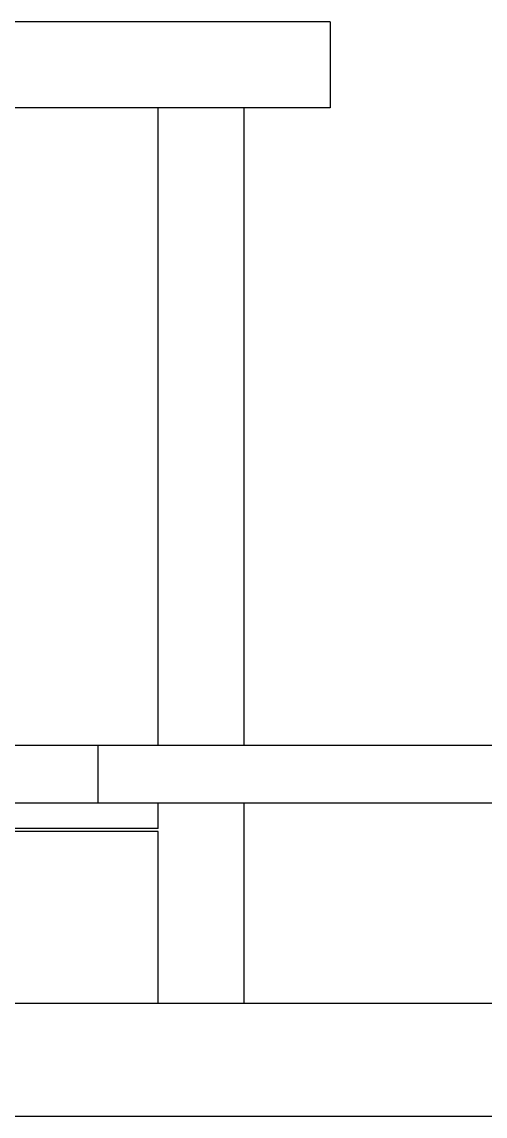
# Model space of a CAD drawing. Header units: millimetres. Extents: x -13464 to 9471, y -517 to 17126.
# Drawn here: x 6680 to 7091, y -517 to 453 of the extents above; entities that cross this region are included whole.
import ezdxf

# ---------------------------------------------------------------- set-up
doc = ezdxf.new("R2010")
doc.units = ezdxf.units.MM

msp = doc.modelspace()

# ---------------------------------------------------------------- linework, layer by layer
at = {"color": 7, "linetype": 'Continuous', "lineweight": 25}
for p, q in [((6953.74, 452.95), (5966.19, 452.95)), ((6953.74, 452.95), (6953.74, 376.75)), ((6953.74, 376.75), (5966.19, 376.75)), ((6801.34, -188.4), (6801.34, 376.75)), ((6877.54, -188.4), (6877.54, 376.75)), ((6747.72, -188.4), (5966.19, -188.4)), ((7612.12, -188.4), (6747.72, -188.4)), ((6747.72, -188.4), (6747.72, -239.2)), ((5997.72, -239.2), (6747.72, -239.2)), ((6747.72, -239.2), (7497.72, -239.2)), ((6801.34, -261.95), (6801.34, -239.2)), ((6877.54, -417), (6877.54, -239.2)), ((6801.34, -261.95), (5997.72, -261.95)), ((6801.34, -264.6), (5997.72, -264.6)), ((6801.34, -417), (6801.34, -264.6)), ((-528.76, -417), (8271.24, -417)), ((-528.76, -517), (9471.24, -517))]:
    msp.add_line(p, q, dxfattribs=at)

doc.saveas('drawing.dxf')
